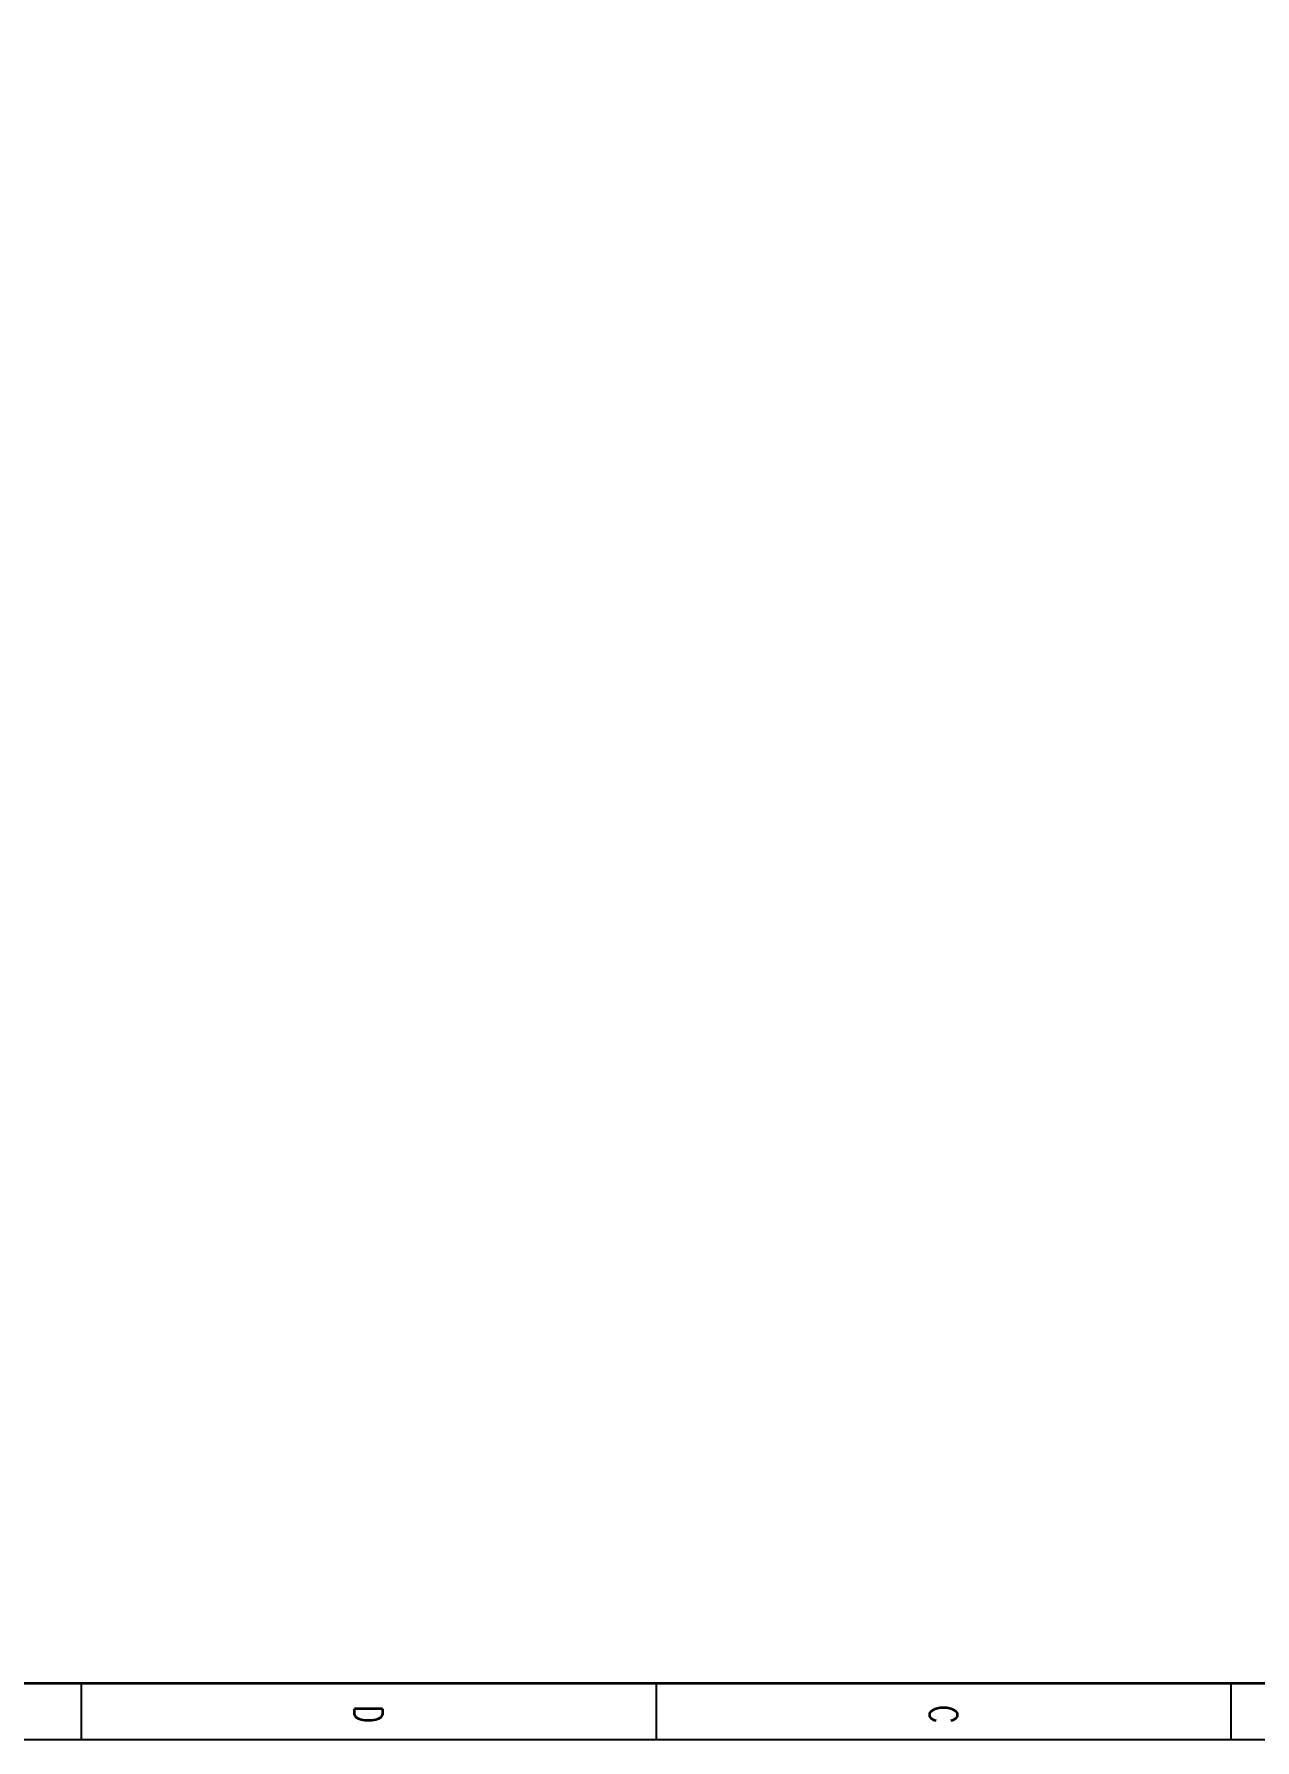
# Model space of a CAD drawing. Extents: x -6175 to -5334, y -8176 to -6987.
# Drawn here: x -5762.5 to -5544.6, y -8175.6 to -7871.1 of the extents above; entities that cross this region are included whole.
import ezdxf

# ---------------------------------------------------------------- set-up
doc = ezdxf.new("R2010")
doc.units = 0
doc.layers.get('0').update_dxf_attribs({"linetype": 'CONTINUOUS'})
doc.layers.add('内层矩形', color=1, linetype='CONTINUOUS')
doc.layers.add('外层矩形', color=1, linetype='CONTINUOUS')
doc.styles.add('HZbine', font='txt_____.ttf', dxfattribs={"width": 0.7, "bigfont": 'HZTXT'})

msp = doc.modelspace()

# ---------------------------------------------------------------- linework, layer by layer
at = {"const_width": 0.5}
msp.add_lwpolyline([(-5343.59, -7011.61), (-5343.59, -8165.53), (-6164.59, -8165.53), (-6164.59, -7011.61)], close=True, dxfattribs=at)
at = {"flags": 128}
for points in [[(-5754.09, -8165.61), (-5754.09, -8175.61)], [(-5651.47, -8165.61), (-5651.47, -8175.61)], [(-5548.84, -8165.61), (-5548.84, -8175.61)]]:
    msp.add_lwpolyline(points, dxfattribs=at)
at = {"color": 4, "flags": 128}
msp.add_lwpolyline([(-5333.59, -8175.61), (-6174.59, -8175.61)], dxfattribs=at)
at = {"layer": '内层矩形'}
msp.add_lwpolyline([(-6164.59, -7011.61), (-5343.59, -7011.61), (-5343.59, -8165.61), (-6164.59, -8165.53)], close=True, dxfattribs=at)
at = {"layer": '外层矩形'}
msp.add_lwpolyline([(-6174.59, -6986.61), (-5333.59, -6986.61), (-5333.59, -8175.61), (-6174.59, -8175.61)], close=True, dxfattribs=at)

# ---------------------------------------------------------------- texts
at = {"color": 0, "style": 'HZbine', "width": 0.7}
for s, p in [('D', (-5705.29, -8169.47)), ('C', (-5602.66, -8169.47))]:
    msp.add_text(s, height=5, rotation=270, dxfattribs=at).set_placement(p)

doc.saveas('drawing.dxf')
